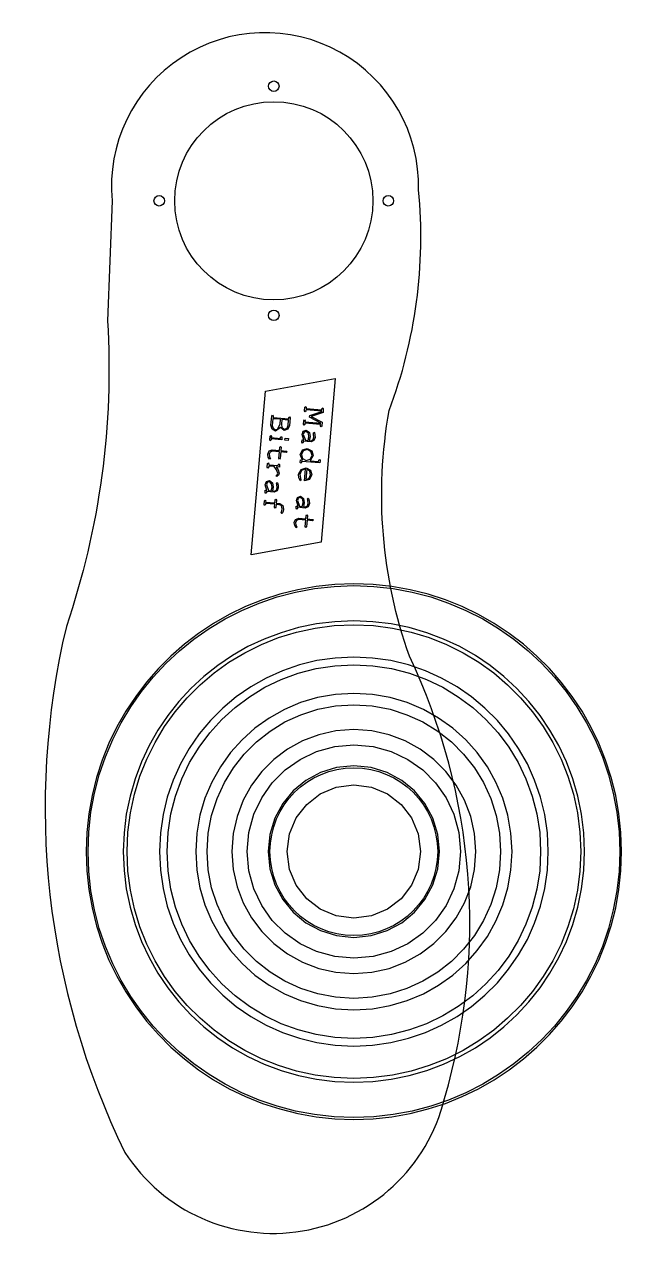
# Model space of a CAD drawing. Extents: x -65 to 91, y -273 to 46.
import ezdxf

# ---------------------------------------------------------------- set-up
doc = ezdxf.new("R2010")
doc.units = 0
doc.layers.get('0').update_dxf_attribs({"linetype": 'continuous'})

# ---------------------------------------------------------------- blocks, each defined once
blk = doc.blocks.new('FUSION')
at = {"layer": 'Layer_329', "color": 0}
for points in [[(-5.97, -92.85), (-2.21, -49.93), (16.15, -46.6), (12.39, -89.52)], [(7.78, -58.62), (7.87, -57.67), (8.06, -57.46), (8.22, -57.71), (8.19, -58), (12.32, -58.36), (12.32, -58.29), (9.41, -56.72), (9.45, -56.32), (12.59, -55.26), (12.59, -55.19), (8.47, -54.83), (8.44, -55.12), (8.25, -55.34), (8.09, -55.1), (8.18, -54.15), (8.37, -53.95), (8.52, -54.19), (8.5, -54.48), (12.63, -54.85), (12.65, -54.55), (12.85, -54.34), (13, -54.58), (12.92, -55.51), (9.82, -56.55), (12.69, -58.1), (12.61, -59.03), (12.42, -59.25), (12.26, -59), (12.29, -58.71), (8.16, -58.35), (8.13, -58.64), (7.94, -58.85)], [(-0.73, -58.89), (-0.53, -56.48), (-0.33, -56.26), (-0.17, -56.49), (-0.2, -56.8), (3.92, -57.16), (3.95, -56.85), (4.15, -56.66), (4.3, -56.9), (4.12, -58.9), (3.7, -59.87), (2.74, -60.25), (1.78, -59.48), (0.46, -60.42), (0.46, -60.42), (-0.45, -59.91)], [(1.64, -58.57), (1.75, -57.32), (-0.23, -57.15), (-0.39, -58.9), (-0.18, -59.67), (0.49, -60.07), (1.01, -59.93)], [(3.77, -58.88), (3.89, -57.51), (2.1, -57.35), (1.99, -58.58), (2.13, -59.43), (2.8, -59.9), (3.48, -59.6)], [(7.38, -63.33), (7.43, -62.73), (7.88, -62.77), (7.43, -61.26), (7.74, -60.46), (8.52, -60.15), (9.35, -60.79), (9.51, -61.89), (9.3, -62.89), (9.81, -62.94), (10.34, -62.65), (10.53, -62.04), (10.44, -61.22), (10.38, -60.84), (10.55, -60.71), (10.65, -60.76), (10.79, -61.39), (10.84, -62.08), (10.54, -62.9), (9.78, -63.25), (7.75, -63.07), (7.72, -63.39), (7.53, -63.58), (7.53, -63.58)], [(8.29, -62.8), (8.98, -62.86), (9.19, -61.89), (9.09, -61.01), (8.49, -60.47), (7.95, -60.7), (7.75, -61.28)], [(2.92, -62.76), (2.96, -62.25), (3.86, -62.32), (3.81, -62.83)], [(-0.38, -65.31), (1.5, -65.47), (1.57, -64.63), (1.77, -64.41), (1.92, -64.66), (1.85, -65.5), (3.3, -65.63), (3.51, -65.83), (3.27, -65.98), (1.82, -65.85), (1.67, -67.52), (1.47, -67.74), (1.32, -67.49), (1.47, -65.82), (-0.41, -65.66), (-0.96, -65.89), (-1.19, -66.46), (-1.13, -67.03), (-1, -67.37), (-0.89, -67.66), (-1.08, -67.81), (-1.44, -67.24), (-1.53, -66.46), (-1.19, -65.62)], [(6.91, -68.61), (6.97, -67.97), (7.52, -68.02), (6.91, -66.53), (7.52, -65.33), (8.79, -64.93), (9.97, -65.55), (10.36, -66.83), (9.51, -68.19), (11.76, -68.39), (11.79, -68.07), (11.99, -67.88), (12.14, -68.13), (12.08, -68.77), (7.29, -68.35), (7.26, -68.66), (7.07, -68.85), (7.07, -68.85)], [(8.51, -68.11), (9.55, -67.78), (10.05, -66.8), (9.73, -65.76), (8.76, -65.25), (7.72, -65.58), (7.23, -66.56), (7.55, -67.6)], [(0.14, -69.73), (-1.33, -69.6), (-1.33, -69.71), (-1.34, -69.82), (-1.55, -70.11), (-1.7, -69.86), (-1.62, -68.94), (-1.42, -68.72), (-1.27, -69.04), (-1.28, -69.15), (-1.3, -69.26), (1.15, -69.47), (1.15, -69.36), (1.16, -69.26), (1.37, -68.96), (1.52, -69.21), (1.47, -69.85), (0.6, -69.77), (1.15, -70.57), (1.41, -71.48), (1.21, -71.98), (0.82, -72.28), (0.82, -72.28), (0.65, -72.08), (0.85, -71.84), (1.07, -71.48), (0.73, -70.56)], [(8.04, -73.49), (8.32, -70.31), (7.29, -70.74), (6.83, -71.76), (7.14, -73.15), (7.18, -73.28), (7.01, -73.41), (6.6, -72.68), (6.52, -71.73), (7.15, -70.44), (8.48, -70.01), (9.63, -70.64), (9.99, -71.9), (9.37, -73.13)], [(-2.28, -76.54), (-2.23, -75.93), (-1.78, -75.97), (-2.22, -74.47), (-1.91, -73.67), (-1.14, -73.36), (-0.3, -74), (-0.15, -75.1), (-0.35, -76.1), (0.15, -76.14), (0.68, -75.86), (0.87, -75.25), (0.78, -74.43), (0.72, -74.05), (0.89, -73.92), (0.99, -73.97), (1.14, -74.6), (1.19, -75.29), (0.88, -76.11), (0.13, -76.46), (-1.9, -76.28), (-1.93, -76.6), (-2.13, -76.79), (-2.13, -76.79)], [(8.63, -70.34), (8.38, -73.21), (9.27, -72.79), (9.67, -71.88), (9.44, -70.91)], [(-1.36, -76.01), (-0.67, -76.07), (-0.46, -75.1), (-0.56, -74.22), (-1.16, -73.67), (-1.7, -73.91), (-1.91, -74.49)], [(0.88, -79.64), (0.61, -79.62), (0.55, -80.36), (0.36, -80.58), (0.2, -80.33), (0.26, -79.58), (-2.18, -79.38), (-2.2, -79.69), (-2.4, -79.88), (-2.55, -79.64), (-2.47, -78.71), (-2.28, -78.49), (-2.12, -78.71), (-2.15, -79.03), (0.29, -79.23), (0.36, -78.49), (0.56, -78.27), (0.71, -78.52), (0.64, -79.27), (1.6, -79.36), (2.39, -79.9), (2.56, -80.9), (2.43, -81.5), (2.24, -82.02), (2.11, -82.06), (2.11, -82.06), (1.96, -81.86), (2.08, -81.35), (2.21, -80.83), (2.02, -79.94), (1.15, -79.66)], [(5.86, -80.66), (5.91, -80.06), (6.36, -80.1), (5.92, -78.59), (6.23, -77.79), (7, -77.48), (7.84, -78.12), (7.99, -79.22), (7.79, -80.22), (8.29, -80.27), (8.82, -79.98), (9.01, -79.37), (8.92, -78.55), (8.86, -78.17), (9.03, -78.04), (9.13, -78.09), (9.28, -78.72), (9.33, -79.41), (9.02, -80.23), (8.27, -80.58), (6.24, -80.4), (6.21, -80.72), (6.01, -80.91), (6.01, -80.91)], [(6.78, -80.13), (7.47, -80.19), (7.67, -79.22), (7.58, -78.34), (6.97, -77.8), (6.43, -78.03), (6.23, -78.61)], [(6.55, -83.27), (8.43, -83.43), (8.5, -82.59), (8.7, -82.37), (8.85, -82.62), (8.78, -83.46), (10.23, -83.59), (10.44, -83.79), (10.2, -83.94), (8.75, -83.81), (8.6, -85.48), (8.4, -85.7), (8.25, -85.45), (8.4, -83.78), (6.52, -83.62), (5.97, -83.85), (5.74, -84.43), (5.8, -84.99), (5.93, -85.33), (6.04, -85.62), (5.85, -85.77), (5.49, -85.2), (5.39, -84.42), (5.73, -83.58)]]:
    blk.add_lwpolyline(points, close=True, dxfattribs=at)
blk.add_lwpolyline([(-0.67, -62.09), (-0.7, -62.44), (-0.72, -62.74), (-0.92, -62.96), (-1.07, -62.72), (-0.99, -61.77), (-0.8, -61.56), (-0.64, -61.81), (-0.67, -62.09), (1.78, -62.31), (1.8, -62.02), (2, -61.8), (2.15, -62.03), (2.1, -62.68), (-0.7, -62.44)], dxfattribs=at)
blk = doc.blocks.new('FUSION001')
at = {"layer": 'circles_1', "color": 0}
for points in [[(21.02, -100.45), (16, -100.63), (11.08, -101.15), (6.27, -102), (1.57, -103.18), (-2.99, -104.66), (-7.42, -106.44), (-11.68, -108.51), (-15.78, -110.85), (-19.71, -113.46), (-23.44, -116.31), (-26.97, -119.4), (-30.28, -122.71), (-33.37, -126.24), (-36.23, -129.98), (-38.83, -133.9), (-41.17, -138), (-43.24, -142.27), (-45.02, -146.69), (-46.5, -151.25), (-47.68, -155.95), (-48.53, -160.76), (-49.05, -165.68), (-49.23, -170.7), (-49.05, -175.72), (-48.53, -180.64), (-47.68, -185.45), (-46.5, -190.15), (-45.02, -194.71), (-43.24, -199.14), (-41.17, -203.4), (-38.83, -207.5), (-36.23, -211.43), (-33.37, -215.16), (-30.28, -218.69), (-26.97, -222), (-23.44, -225.09), (-19.71, -227.95), (-15.78, -230.55), (-11.68, -232.89), (-7.42, -234.96), (-2.99, -236.74), (1.57, -238.22), (6.27, -239.4), (11.08, -240.25), (16, -240.77), (21.02, -240.95), (26.04, -240.77), (30.96, -240.25), (35.77, -239.4), (40.47, -238.22), (45.03, -236.74), (49.45, -234.96), (53.72, -232.89), (57.82, -230.55), (61.75, -227.95), (65.48, -225.09), (69.01, -222), (72.32, -218.69), (75.41, -215.16), (78.27, -211.43), (80.87, -207.5), (83.21, -203.4), (85.28, -199.14), (87.06, -194.71), (88.54, -190.15), (89.72, -185.45), (90.57, -180.64), (91.09, -175.72), (91.27, -170.7), (91.09, -165.68), (90.57, -160.76), (89.72, -155.95), (88.54, -151.25), (87.06, -146.69), (85.28, -142.27), (83.21, -138), (80.87, -133.9), (78.27, -129.98), (75.41, -126.24), (72.32, -122.71), (69.01, -119.4), (65.48, -116.31), (61.75, -113.46), (57.82, -110.85), (53.72, -108.51), (49.45, -106.44), (45.03, -104.66), (40.47, -103.18), (35.77, -102), (30.96, -101.15), (26.04, -100.63)], [(21.02, -100.95), (26.23, -101.14), (31.33, -101.71), (36.31, -102.63), (41.17, -103.9), (45.87, -105.51), (50.43, -107.43), (54.81, -109.66), (59, -112.19), (63, -114.99), (66.78, -118.06), (70.34, -121.38), (73.66, -124.94), (76.73, -128.72), (79.53, -132.72), (82.06, -136.92), (84.29, -141.3), (86.21, -145.85), (87.82, -150.56), (89.09, -155.41), (90.01, -160.39), (90.58, -165.5), (90.77, -170.7), (90.58, -175.91), (90.01, -181.01), (89.09, -185.99), (87.82, -190.85), (86.21, -195.56), (84.29, -200.11), (82.06, -204.49), (79.53, -208.68), (76.73, -212.68), (73.66, -216.46), (70.34, -220.02), (66.78, -223.34), (63, -226.41), (59, -229.21), (54.81, -231.74), (50.43, -233.97), (45.87, -235.89), (41.17, -237.5), (36.31, -238.77), (31.33, -239.69), (26.23, -240.26), (21.02, -240.45), (15.81, -240.26), (10.71, -239.69), (5.73, -238.77), (0.87, -237.5), (-3.84, -235.89), (-8.39, -233.97), (-12.77, -231.74), (-16.96, -229.21), (-20.96, -226.41), (-24.74, -223.34), (-28.3, -220.02), (-31.62, -216.46), (-34.69, -212.68), (-37.49, -208.68), (-40.02, -204.49), (-42.25, -200.11), (-44.17, -195.56), (-45.78, -190.85), (-47.05, -185.99), (-47.97, -181.01), (-48.54, -175.91), (-48.73, -170.7), (-48.54, -165.5), (-47.97, -160.39), (-47.05, -155.41), (-45.78, -150.56), (-44.17, -145.85), (-42.25, -141.3), (-40.02, -136.92), (-37.49, -132.72), (-34.69, -128.72), (-31.62, -124.94), (-28.3, -121.38), (-24.74, -118.06), (-20.96, -114.99), (-16.96, -112.19), (-12.77, -109.66), (-8.39, -107.43), (-3.84, -105.51), (0.87, -103.9), (5.73, -102.63), (10.71, -101.71), (15.81, -101.14)], [(21.02, -110.2), (16.06, -110.4), (11.21, -110.99), (6.48, -111.96), (1.9, -113.29), (-2.53, -114.96), (-6.78, -116.95), (-10.85, -119.27), (-14.71, -121.88), (-18.35, -124.77), (-21.76, -127.92), (-24.91, -131.33), (-27.81, -134.97), (-30.41, -138.83), (-32.73, -142.9), (-34.72, -147.15), (-36.4, -151.58), (-37.72, -156.16), (-38.69, -160.89), (-39.28, -165.74), (-39.48, -170.7), (-39.28, -175.66), (-38.69, -180.51), (-37.72, -185.24), (-36.4, -189.82), (-34.72, -194.25), (-32.73, -198.5), (-30.41, -202.57), (-27.81, -206.43), (-24.91, -210.07), (-21.76, -213.48), (-18.35, -216.64), (-14.71, -219.53), (-10.85, -222.14), (-6.78, -224.45), (-2.53, -226.45), (1.9, -228.12), (6.48, -229.44), (11.21, -230.41), (16.06, -231), (21.02, -231.2), (25.98, -231), (30.83, -230.41), (35.56, -229.44), (40.14, -228.12), (44.57, -226.45), (48.82, -224.45), (52.89, -222.14), (56.75, -219.53), (60.39, -216.64), (63.8, -213.48), (66.95, -210.07), (69.85, -206.43), (72.45, -202.57), (74.77, -198.5), (76.76, -194.25), (78.43, -189.82), (79.76, -185.24), (80.73, -180.51), (81.32, -175.66), (81.52, -170.7), (81.32, -165.74), (80.73, -160.89), (79.76, -156.16), (78.43, -151.58), (76.76, -147.15), (74.77, -142.9), (72.45, -138.83), (69.85, -134.97), (66.95, -131.33), (63.8, -127.92), (60.39, -124.77), (56.75, -121.88), (52.89, -119.27), (48.82, -116.95), (44.57, -114.96), (40.14, -113.29), (35.56, -111.96), (30.83, -110.99), (25.98, -110.4)], [(21.02, -111.2), (26.15, -111.42), (31.17, -112.06), (36.04, -113.11), (40.76, -114.55), (45.3, -116.36), (49.65, -118.53), (53.79, -121.03), (57.7, -123.84), (61.36, -126.96), (64.76, -130.36), (67.88, -134.02), (70.69, -137.93), (73.19, -142.07), (75.36, -146.42), (77.17, -150.96), (78.61, -155.68), (79.66, -160.55), (80.3, -165.57), (80.52, -170.7), (80.3, -175.84), (79.66, -180.85), (78.61, -185.72), (77.17, -190.44), (75.36, -194.98), (73.19, -199.33), (70.69, -203.47), (67.88, -207.38), (64.76, -211.04), (61.36, -214.44), (57.7, -217.56), (53.79, -220.38), (49.65, -222.88), (45.3, -225.04), (40.76, -226.85), (36.04, -228.29), (31.17, -229.34), (26.15, -229.98), (21.02, -230.2), (15.88, -229.98), (10.87, -229.34), (6, -228.29), (1.28, -226.85), (-3.26, -225.04), (-7.61, -222.88), (-11.75, -220.38), (-15.66, -217.56), (-19.32, -214.44), (-22.72, -211.04), (-25.84, -207.38), (-28.66, -203.47), (-31.15, -199.33), (-33.32, -194.98), (-35.13, -190.44), (-36.57, -185.72), (-37.62, -180.85), (-38.26, -175.84), (-38.48, -170.7), (-38.26, -165.57), (-37.62, -160.55), (-36.57, -155.68), (-35.13, -150.96), (-33.32, -146.42), (-31.15, -142.07), (-28.66, -137.93), (-25.84, -134.02), (-22.72, -130.36), (-19.32, -126.96), (-15.66, -123.84), (-11.75, -121.03), (-7.61, -118.53), (-3.26, -116.36), (1.28, -114.55), (6, -113.11), (10.87, -112.06), (15.88, -111.42)], [(21.02, -221.7), (25.93, -221.47), (30.71, -220.78), (35.33, -219.66), (39.78, -218.14), (44.04, -216.22), (48.08, -213.93), (51.87, -211.31), (55.41, -208.35), (58.67, -205.09), (61.62, -201.56), (64.25, -197.76), (66.54, -193.72), (68.45, -189.46), (69.98, -185.01), (71.1, -180.39), (71.79, -175.61), (72.02, -170.7), (71.79, -165.79), (71.1, -161.01), (69.98, -156.39), (68.45, -151.94), (66.54, -147.68), (64.25, -143.65), (61.62, -139.85), (58.67, -136.31), (55.41, -133.05), (51.87, -130.1), (48.08, -127.47), (44.04, -125.18), (39.78, -123.27), (35.33, -121.74), (30.71, -120.62), (25.93, -119.93), (21.02, -119.7), (16.11, -119.93), (11.33, -120.62), (6.71, -121.74), (2.26, -123.27), (-2, -125.18), (-6.04, -127.47), (-9.83, -130.1), (-13.37, -133.05), (-16.63, -136.31), (-19.58, -139.85), (-22.21, -143.65), (-24.5, -147.68), (-26.41, -151.94), (-27.94, -156.39), (-29.06, -161.01), (-29.75, -165.79), (-29.98, -170.7), (-29.75, -175.61), (-29.06, -180.39), (-27.94, -185.01), (-26.41, -189.46), (-24.5, -193.72), (-22.21, -197.76), (-19.58, -201.56), (-16.63, -205.09), (-13.37, -208.35), (-9.83, -211.31), (-6.04, -213.93), (-2, -216.22), (2.26, -218.14), (6.71, -219.66), (11.33, -220.78), (16.11, -221.47)], [(21.02, -121.7), (26.03, -121.95), (30.9, -122.7), (35.6, -123.9), (40.1, -125.55), (44.38, -127.61), (48.42, -130.07), (52.19, -132.89), (55.67, -136.05), (58.83, -139.53), (61.65, -143.3), (64.11, -147.34), (66.17, -151.62), (67.82, -156.13), (69.02, -160.82), (69.77, -165.69), (70.02, -170.7), (69.77, -175.71), (69.02, -180.58), (67.82, -185.28), (66.17, -189.78), (64.11, -194.06), (61.65, -198.1), (58.83, -201.87), (55.67, -205.35), (52.19, -208.52), (48.42, -211.34), (44.38, -213.79), (40.1, -215.85), (35.6, -217.5), (30.9, -218.71), (26.03, -219.45), (21.02, -219.7), (16.01, -219.45), (11.14, -218.71), (6.44, -217.5), (1.94, -215.85), (-2.34, -213.79), (-6.38, -211.34), (-10.15, -208.52), (-13.63, -205.35), (-16.79, -201.87), (-19.61, -198.1), (-22.07, -194.06), (-24.13, -189.78), (-25.78, -185.28), (-26.99, -180.58), (-27.73, -175.71), (-27.98, -170.7), (-27.73, -165.69), (-26.99, -160.82), (-25.78, -156.13), (-24.13, -151.62), (-22.07, -147.34), (-19.61, -143.3), (-16.79, -139.53), (-13.63, -136.05), (-10.15, -132.89), (-6.38, -130.07), (-2.34, -127.61), (1.94, -125.55), (6.44, -123.9), (11.14, -122.7), (16.01, -121.95)], [(21.02, -129.2), (16.18, -129.48), (11.51, -130.3), (7.03, -131.62), (2.78, -133.42), (-1.22, -135.67), (-4.93, -138.32), (-8.32, -141.36), (-11.36, -144.75), (-14.01, -148.46), (-16.26, -152.46), (-18.06, -156.71), (-19.38, -161.19), (-20.2, -165.86), (-20.48, -170.7), (-20.2, -175.54), (-19.38, -180.21), (-18.06, -184.69), (-16.26, -188.94), (-14.01, -192.94), (-11.36, -196.65), (-8.32, -200.04), (-4.93, -203.08), (-1.22, -205.74), (2.78, -207.98), (7.03, -209.78), (11.51, -211.1), (16.18, -211.92), (21.02, -212.2), (25.86, -211.92), (30.53, -211.1), (35.01, -209.78), (39.26, -207.98), (43.26, -205.74), (46.97, -203.08), (50.36, -200.04), (53.4, -196.65), (56.05, -192.94), (58.3, -188.94), (60.1, -184.69), (61.42, -180.21), (62.24, -175.54), (62.52, -170.7), (62.24, -165.86), (61.42, -161.19), (60.1, -156.71), (58.3, -152.46), (56.05, -148.46), (53.4, -144.75), (50.36, -141.36), (46.97, -138.32), (43.26, -135.67), (39.26, -133.42), (35.01, -131.62), (30.53, -130.3), (25.86, -129.48)], [(21.02, -132.2), (25.85, -132.5), (30.51, -133.38), (34.94, -134.79), (39.13, -136.71), (43.02, -139.09), (46.6, -141.91), (49.81, -145.12), (52.63, -148.7), (55.01, -152.59), (56.93, -156.78), (58.35, -161.22), (59.22, -165.87), (59.52, -170.7), (59.22, -175.53), (58.35, -180.19), (56.93, -184.62), (55.01, -188.81), (52.63, -192.7), (49.81, -196.28), (46.6, -199.49), (43.02, -202.31), (39.13, -204.69), (34.94, -206.61), (30.51, -208.03), (25.85, -208.9), (21.02, -209.2), (16.19, -208.9), (11.53, -208.03), (7.1, -206.61), (2.91, -204.69), (-0.98, -202.31), (-4.56, -199.49), (-7.77, -196.28), (-10.59, -192.7), (-12.97, -188.81), (-14.89, -184.62), (-16.31, -180.19), (-17.18, -175.53), (-17.48, -170.7), (-17.18, -165.87), (-16.31, -161.22), (-14.89, -156.78), (-12.97, -152.59), (-10.59, -148.7), (-7.77, -145.12), (-4.56, -141.91), (-0.98, -139.09), (2.91, -136.71), (7.1, -134.79), (11.53, -133.38), (16.19, -132.5)], [(21.02, -138.7), (16.3, -139.05), (11.79, -140.06), (7.54, -141.68), (3.61, -143.86), (0.03, -146.56), (-3.12, -149.72), (-5.82, -153.29), (-8, -157.22), (-9.62, -161.47), (-10.63, -165.98), (-10.98, -170.7), (-10.63, -175.42), (-9.62, -179.93), (-8, -184.18), (-5.82, -188.11), (-3.12, -191.69), (0.03, -194.84), (3.61, -197.54), (7.54, -199.72), (11.79, -201.34), (16.3, -202.35), (21.02, -202.7), (25.74, -202.35), (30.25, -201.34), (34.5, -199.72), (38.43, -197.54), (42, -194.84), (45.16, -191.69), (47.86, -188.11), (50.04, -184.18), (51.66, -179.93), (52.67, -175.42), (53.02, -170.7), (52.67, -165.98), (51.66, -161.47), (50.04, -157.22), (47.86, -153.29), (45.16, -149.72), (42, -146.56), (38.43, -143.86), (34.5, -141.68), (30.25, -140.06), (25.74, -139.05)], [(21.02, -142.7), (26.06, -143.15), (30.8, -144.45), (35.16, -146.52), (39.07, -149.28), (42.44, -152.65), (45.2, -156.56), (47.27, -160.92), (48.57, -165.66), (49.02, -170.7), (48.57, -175.74), (47.27, -180.48), (45.2, -184.84), (42.44, -188.75), (39.07, -192.12), (35.16, -194.88), (30.8, -196.95), (26.06, -198.25), (21.02, -198.7), (15.98, -198.25), (11.24, -196.95), (6.88, -194.88), (2.97, -192.12), (-0.4, -188.75), (-3.16, -184.84), (-5.23, -180.48), (-6.53, -175.74), (-6.98, -170.7), (-6.53, -165.66), (-5.23, -160.92), (-3.16, -156.56), (-0.4, -152.65), (2.97, -149.28), (6.88, -146.52), (11.24, -144.45), (15.98, -143.15)], [(21.02, -148.2), (16.49, -148.66), (12.27, -149.97), (8.45, -152.05), (5.12, -154.8), (2.37, -158.13), (0.29, -161.96), (-1.02, -166.18), (-1.48, -170.7), (-1.02, -175.23), (0.29, -179.45), (2.37, -183.27), (5.12, -186.6), (8.45, -189.35), (12.27, -191.43), (16.49, -192.74), (21.02, -193.2), (25.55, -192.74), (29.77, -191.43), (33.59, -189.35), (36.92, -186.6), (39.67, -183.27), (41.75, -179.45), (43.06, -175.23), (43.52, -170.7), (43.06, -166.18), (41.75, -161.96), (39.67, -158.13), (36.92, -154.8), (33.59, -152.05), (29.77, -149.97), (25.55, -148.66)], [(21.02, -153.2), (25.68, -153.82), (29.87, -155.58), (33.41, -158.32), (36.14, -161.86), (37.9, -166.04), (38.52, -170.7), (37.9, -175.36), (36.14, -179.55), (33.41, -183.09), (29.87, -185.82), (25.68, -187.58), (21.02, -188.2), (16.36, -187.58), (12.17, -185.82), (8.63, -183.09), (5.9, -179.55), (4.14, -175.36), (3.52, -170.7), (4.14, -166.04), (5.9, -161.86), (8.63, -158.32), (12.17, -155.58), (16.36, -153.82)]]:
    blk.add_lwpolyline(points, close=True, dxfattribs=at)
blk = doc.blocks.new('POCKET001_CS003')
at = {"color": 0}
blk.add_lwpolyline([(-42.41, 0), (-43.62, -31.48, -0.097289), (-54.42, -111.63, 0.173796), (-39.05, -249.6, 0.659841), (44.78, -235.49, 0.184858), (35.58, -119.48, -0.129606), (30.27, -55.02, 0.114579), (38, 2.84, 1.060768)], format="xyb", close=True, dxfattribs=at)
for centre, radius in [((0, 30.05, 1.5), 1.38), ((0, 0, 1.5), 26), ((-30.05, 0, 1.5), 1.38), ((30.05, 0, 1.5), 1.38), ((0, -30.05, 1.5), 1.38), ((21, -170.71, 1.5), 22)]:
    blk.add_circle(centre, radius, dxfattribs=at)

msp = doc.modelspace()

# ---------------------------------------------------------------- block references
for name in ['POCKET001_CS003', 'FUSION', 'FUSION001']:
    msp.add_blockref(name, (0, 0))

doc.saveas('drawing.dxf')
